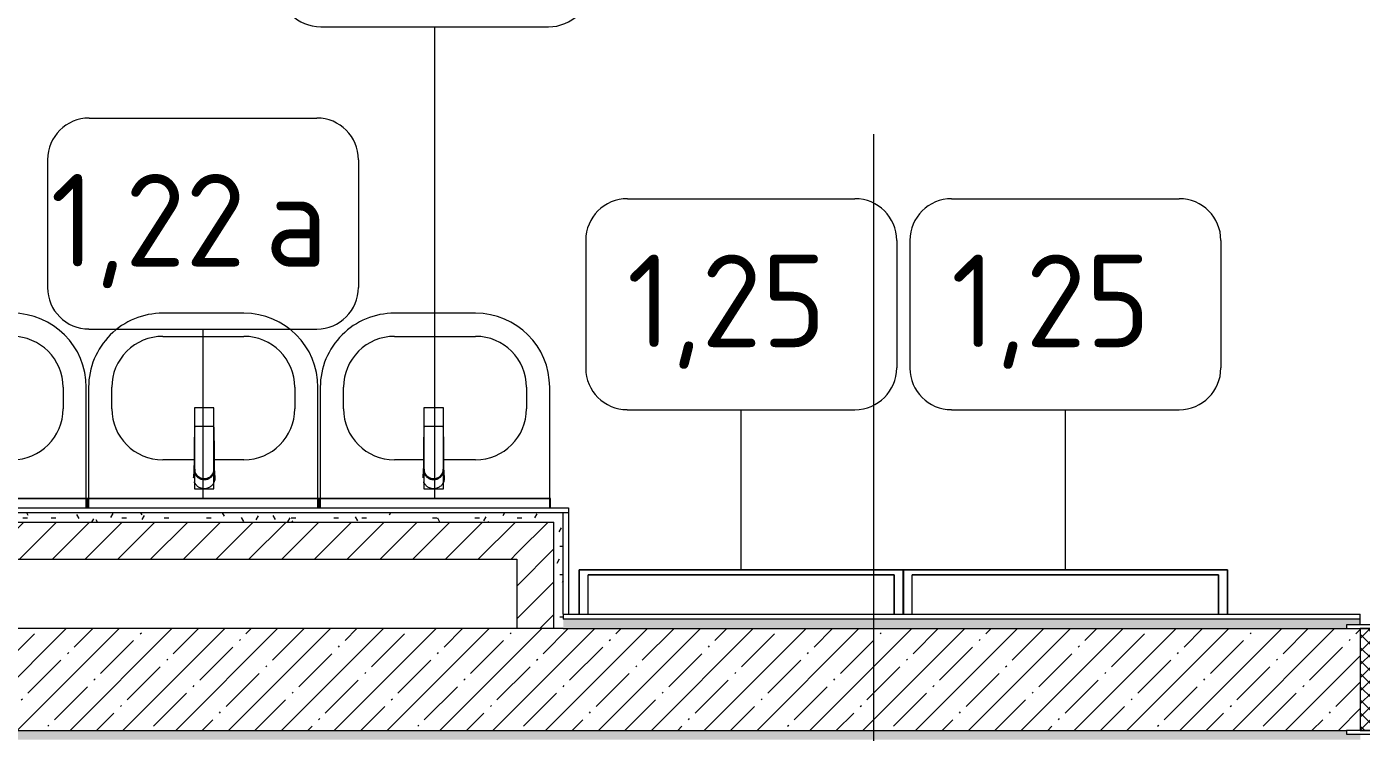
# Model space of a CAD drawing. Header units: millimetres. Extents: x 957 to 67880, y -2706 to 27400.
# Drawn here: x 39253 to 42133, y 5176 to 6700 of the extents above; entities that cross this region are included whole.
import ezdxf

# ---------------------------------------------------------------- set-up
doc = ezdxf.new("R2010")
doc.units = ezdxf.units.MM
doc.linetypes.add('Осевая', pattern=[3175, 635, -476.25, 1587.5, -476.25])
for name, color, linetype, lineweight in [('0-1', 7, 'Continuous', 9), ('A-DOOR', 7, 'Continuous', 9), ('A-DOOR-FRAM-2', 7, 'Continuous', 9), ('A-WALL', 7, 'Continuous', 9), ('I-FURN-IDEN', 7, 'Continuous', 9), ('I-WALL', 7, 'Continuous', 9), ('Оси-2', 7, 'Осевая', 9)]:
    doc.layers.add(name, color=color, linetype=linetype, lineweight=lineweight)
for name, color, linetype, lineweight, true_color in [('A-DOOR-1', 7, 'Continuous', 9, 0xc0c0c0), ('A-DOOR-FRAM-1', 7, 'Continuous', 9, 0xc0c0c0), ('A-WALL-1', 9, 'Continuous', 9, 0x808080), ('I-FURN-1', 9, 'Continuous', 9, 0x808080), ('P-SANR-FIXT-1', 9, 'Continuous', 13, 0x808080)]:
    doc.layers.add(name, color=color, linetype=linetype, lineweight=lineweight, true_color=true_color)
doc.styles.add('GOST Common_4', font='GOST_Common.ttf', dxfattribs={"height": 200})
pattern_1 = [(45, (-57529.54, 0), (-35.35534, 35.35534), [])]
pattern_2 = [(0, (-57529.542, 0), (121.92, 30.48), [10.058, -81.382, 10.058, -81.382, -487.68]), (0, (-57529.542, 0), (121.92, 30.48), [-182.88, 10.058, -172.822, 10.058, -81.382, -213.36]), (0, (-57529.542, 0), (121.92, 30.48), [-457.2, 10.058, -50.902, 10.058, -142.342]), (120, (-57483.822, 15.24), (-87.356454, 90.345817), [10.058, -81.382, 10.058, -81.382, -487.68]), (120, (-57483.822, 15.24), (-87.356454, 90.345817), [-182.88, 10.058, -172.822, 10.058, -81.382, -213.36]), (120, (-57483.822, 15.24), (-87.356454, 90.345817), [-457.2, 10.058, -50.902, 10.058, -142.342]), (240, (-57468.582, 76.2), (-34.563546, -120.825817), [10.058, -81.382, 10.058, -81.382, -487.68]), (240, (-57468.582, 76.2), (-34.563546, -120.825817), [-182.88, 10.058, -172.822, 10.058, -81.382, -213.36]), (240, (-57468.582, 76.2), (-34.563546, -120.825817), [-457.2, 10.058, -50.902, 10.058, -142.342])]

# ---------------------------------------------------------------- blocks, each defined once
blk = doc.blocks.new('110_Дверь_СКБ_1Ст_Внутренняя1 - Д-7а_л__950x2100h_Туалет-32220591-План расстановки мебели и оборудования 3 этажа в осях 23-33')
at = {"layer": 'A-DOOR'}
h = blk.add_hatch(dxfattribs=at)
h.set_pattern_fill('FP_12', color=256, style=0, pattern_type=2)
h.set_pattern_definition([(135, (1776.41, 174.685), (-14.14214, -14.14214), []), (225, (1776.41, 174.685), (14.14214, -14.14214), [])])
h.paths.add_polyline_path([(537.5, 110), (512.5, 110), (512.5, -110), (537.5, -110)])
at = {"layer": 'A-DOOR-FRAM-2'}
h = blk.add_hatch(dxfattribs=at)
h.set_pattern_fill('FP_13', color=256, style=0, pattern_type=2)
h.set_pattern_definition([(45, (-346.384, 174.685), (-14.1421, 14.1421), []), (135, (-346.384, 174.685), (-14.1421, -14.1421), [])])
h.paths.add_polyline_path([(-487.5, 110), (-512.5, 110), (-512.5, -110), (-487.5, -110), (-487.5, -108.6)])
at = {"layer": 'A-DOOR-1'}
for p, q in [((487.5, 1060), (447.5, 1060)), ((447.5, 1060), (447.5, 110)), ((487.5, 110), (487.5, 1060)), ((447.5, 110), (487.5, 110))]:
    blk.add_line(p, q, dxfattribs=at)
blk.add_arc((487.5, 110), 950, 90, 180, dxfattribs=at)
at = {"layer": 'A-DOOR-FRAM-1'}
for p, q in [((-472.5, 118), (-542.5, 118)), ((-542.5, 118), (-542.5, 110)), ((-472.5, 110), (-472.5, 118)), ((567.5, 118), (497.5, 118)), ((497.5, 118), (497.5, 110)), ((567.5, 110), (567.5, 118)), ((-542.5, 110), (-472.5, 110)), ((-487.5, 110), (-512.5, 110)), ((-512.5, 110), (-512.5, -110)), ((-462.5, 110), (-487.5, 110)), ((-487.5, 110), (-487.5, 30)), ((-487.5, -110), (-487.5, 110)), ((-472.5, 110), (-487.5, 110)), ((-487.5, 110), (-487.5, 109)), ((-487.5, 109), (-472.5, 109)), ((-472.5, 109), (-472.5, 110)), ((-462.5, 70), (-462.5, 110)), ((487.5, 110), (487.5, 70)), ((512.5, 110), (487.5, 110)), ((512.5, 110), (497.5, 110)), ((497.5, 110), (497.5, 109)), ((497.5, 110), (567.5, 110)), ((497.5, 109), (512.5, 109)), ((512.5, 30), (512.5, 110)), ((537.5, 110), (512.5, 110)), ((512.5, 110), (512.5, -110)), ((512.5, 109), (512.5, 110)), ((537.5, -110), (537.5, 110)), ((-452.5, 70), (-462.5, 70)), ((-452.5, 30), (-452.5, 70)), ((487.5, 70), (477.5, 70)), ((477.5, 70), (477.5, 30)), ((-487.5, 30), (-452.5, 30)), ((-472.5, 30), (-487.5, 30)), ((-487.5, 30), (-487.5, -110)), ((-472.5, -110), (-472.5, 30)), ((477.5, 30), (512.5, 30)), ((512.5, 30), (497.5, 30)), ((497.5, 30), (497.5, -110)), ((512.5, -110), (512.5, 30)), ((-472.5, -110), (-542.5, -110)), ((-542.5, -110), (-542.5, -118)), ((-512.5, -110), (-487.5, -110)), ((-487.5, -110), (-472.5, -110)), ((-472.5, -118), (-472.5, -110)), ((497.5, -110), (512.5, -110)), ((567.5, -110), (497.5, -110)), ((497.5, -110), (497.5, -118)), ((512.5, -110), (537.5, -110)), ((567.5, -118), (567.5, -110)), ((-542.5, -118), (-472.5, -118)), ((497.5, -118), (567.5, -118))]:
    blk.add_line(p, q, dxfattribs=at)
blk = doc.blocks.new('Вешалка - 1_25-V126-План расстановки мебели и оборудования 3 этажа в осях 23-33')
at = {"layer": 'I-FURN-1'}
for p, q in [((350, 55), (-350, 55)), ((-350, 55), (-350, -40.6)), ((-350, -40.6), (-350, 55)), ((-350, 55), (349.6, 55)), ((-330.4, -40.6), (-330.4, 44.4)), ((-330.4, -40.6), (-330.4, 44.4)), ((-330.4, 44.4), (330.2, 44.4)), ((330.2, 44.4), (-330.4, 44.4)), ((330.2, 44.4), (330.2, -40.6)), ((330.2, -40.6), (330.2, 44.4)), ((350, -40.6), (350, 55)), ((350, 55), (350, -40.6))]:
    blk.add_line(p, q, dxfattribs=at)
blk = doc.blocks.new('Вешалка - 1_25-V127-План расстановки мебели и оборудования 3 этажа в осях 23-33')
at = {"layer": 'I-FURN-1'}
for p, q in [((350, 55), (-350, 55)), ((-350, 55), (-350, -40.6)), ((-350, -40.6), (-350, 55)), ((-349.6, 55), (350, 55)), ((-330.4, -40.6), (-330.4, 44.4)), ((-330.4, -40.6), (-330.4, 44.4)), ((-330.4, 44.4), (330.2, 44.4)), ((330.2, 44.4), (-330.4, 44.4)), ((330.2, 44.4), (330.2, -40.6)), ((330.2, -40.6), (330.2, 44.4)), ((350, -40.6), (350, 55)), ((350, 55), (350, -40.6))]:
    blk.add_line(p, q, dxfattribs=at)
blk = doc.blocks.new('зеркало круглое500д - 1_22а зеркало круглое d500-V174-План расстановки мебели и оборудования 3 этажа в осях 23-33')
at = {"layer": 'I-FURN-1'}
for p, q in [((-250, 0), (-250, -20)), ((-250, -20), (250, -20)), ((250, -20), (-250, -20)), ((250, -20), (250, 0))]:
    blk.add_line(p, q, dxfattribs=at)
blk = doc.blocks.new('Раковина Roca Debba 50x42 - гибкая подводка_ 640х550х165 PN6_3_ ХВ_ГВ накидная гайка BP DN15_ К-гл_кон_ П DN 50-31401036-План расстановки мебели и оборудования 3 этажа в осях 23-33')
at = {"layer": 'P-SANR-FIXT-1'}
for p, q in [((-255, 0), (-255, -20)), ((240, -20), (240, 0)), ((-255, -20), (-255, -260)), ((240, -260), (240, -20)), ((-95, -103.6), (-25.6, -103.6)), ((16.4, -103.6), (80, -103.6)), ((-205, -260), (-205, -213.6)), ((190, -213.6), (190, -260)), ((80, -370), (-95, -370)), ((-95, -420), (80, -420))]:
    blk.add_line(p, q, dxfattribs=at)
for centre, radius, start, end in [((-95, -213.6), 110, 90, 180), ((80, -213.6), 110, 0, 90), ((-95, -260), 160, 180, 270), ((-95, -260), 110, 180, 270), ((80, -260), 160, 270, 0), ((80, -260), 110, 270, 0)]:
    blk.add_arc(centre, radius, start, end, dxfattribs=at)
blk = doc.blocks.new('Раковина Roca Debba 50x42 - гибкая подводка_ 640х550х165 PN6_3_ ХВ_ГВ накидная гайка BP DN15_ К-гл_кон_ П DN 50-V201-План расстановки мебели и оборудования 3 этажа в осях 23-33')
at = {"layer": 'P-SANR-FIXT-1'}
for p, q in [((-255, 0), (-255, -20)), ((240, -20), (240, 0)), ((-255, -20), (-255, -260)), ((240, -260), (240, -20)), ((-95, -103.6), (-30.6, -103.6)), ((11.4, -103.6), (80, -103.6)), ((-205, -260), (-205, -213.6)), ((190, -213.6), (190, -260)), ((80, -370), (-95, -370)), ((-95, -420), (80, -420))]:
    blk.add_line(p, q, dxfattribs=at)
for centre, radius, start, end in [((-95, -213.6), 110, 90, 180), ((80, -213.6), 110, 0, 90), ((-95, -260), 160, 180, 270), ((-95, -260), 110, 180, 270), ((80, -260), 160, 270, 0), ((80, -260), 110, 270, 0)]:
    blk.add_arc(centre, radius, start, end, dxfattribs=at)
blk = doc.blocks.new('Раковина Roca Debba 50x42 - гибкая подводка_ 640х550х165 PN6_3_ ХВ_ГВ накидная гайка BP DN15_ К-гл_кон_ П DN 50-V202-План расстановки мебели и оборудования 3 этажа в осях 23-33')
at = {"layer": 'P-SANR-FIXT-1'}
for p, q in [((-255, 0), (-255, -20)), ((240, -20), (240, 0)), ((-255, -20), (-255, -260)), ((240, -260), (240, -20)), ((-95, -103.6), (-21.6, -103.6)), ((20.4, -103.6), (80, -103.6)), ((-205, -260), (-205, -213.6)), ((190, -213.6), (190, -260)), ((80, -370), (-95, -370)), ((-95, -420), (80, -420))]:
    blk.add_line(p, q, dxfattribs=at)
for centre, radius, start, end in [((-95, -213.6), 110, 90, 180), ((80, -213.6), 110, 0, 90), ((-95, -260), 160, 180, 270), ((-95, -260), 110, 180, 270), ((80, -260), 160, 270, 0), ((80, -260), 110, 270, 0)]:
    blk.add_arc(centre, radius, start, end, dxfattribs=at)
blk = doc.blocks.new('смеситель для раковины - Default-V204-План расстановки мебели и оборудования 3 этажа в осях 23-33')
at = {"layer": '0-1'}
for p, q in [((21, 151.6), (-21, 151.6)), ((20.3, 111.8), (-20.3, 111.8)), ((-22.8, 2.9), (-21.7, 15.4)), ((-20.7, 17.2), (-20.7, 16.7)), ((-20.3, 19.4), (-20.3, 15.8)), ((20.3, 15.8), (20.3, 19.4)), ((20.8, 16.7), (20.8, 17.2))]:
    blk.add_line(p, q, dxfattribs=at)
at = {"layer": '0-1', "flags": 128}
for points in [[(-21, 151.3), (-21, 147.9), (-21, 145.7), (-21, 145.2), (-21, 144.9), (-21, 144.8), (-21, 144.7), (-21, 144.7)], [(21, 89.1), (21, 88.6), (21, 88.3), (21, 88.3)], [(21.7, 15.4), (22.3, 8.3), (22.8, 2.9)]]:
    blk.add_lwpolyline(points, dxfattribs=at)
at = {"layer": 'P-SANR-FIXT-1'}
for p, q in [((21, 151.6), (-21, 151.6)), ((-21, 151.6), (-21, -23)), ((21, -23), (21, 151.6)), ((-20.3, 111.8), (-20.3, 111.8)), ((-20.3, 111.8), (-20.3, 109.7)), ((20.3, 109.7), (20.3, 111.8)), ((20.3, 111.8), (20.3, 111.8)), ((-21, -23), (21, -23))]:
    blk.add_line(p, q, dxfattribs=at)
at = {"layer": 'P-SANR-FIXT-1', "flags": 128}
for points in [[(-21, 144), (-21, 91), (-21, 37.9)], [(21, 37.9), (21, 91), (21, 144)], [(-20.3, 19.4), (-20.3, 60.2), (-20.3, 109.7)], [(20.3, 109.7), (20.3, 60.2), (20.3, 19.4)], [(21, 17.1), (21, 22.3), (21, 27.5), (21, 32.7), (21, 37.9)], [(-20.3, 15.8), (-20.3, 17.1), (-20.3, 18.4)], [(20.3, 18.4), (20.3, 17.1), (20.3, 15.8)], [(21, 15.1), (21, 15.6), (21, 16.1), (21, 16.6), (21, 17.1)], [(22.9, -1.8), (22.4, 2.9), (22, 7.6), (21.5, 12.3), (21.1, 17.1)], [(21.1, 17.1), (21.5, 12.3), (22, 7.6), (22.4, 2.9), (22.9, -1.8)]]:
    blk.add_lwpolyline(points, dxfattribs=at)
at = {"layer": 'P-SANR-FIXT-1'}
for centre, major_axis, ratio, start_param, end_param in [((-9809.3, 72.1), (-9788.3, 0.5), 0.986286, 3.135948, 3.138103), ((0, 17.2), (20.8, 0), 0.98634, 3.060685, 3.141593), ((0, 17.2), (20.8, 0), 0.98634, 3.141593, 3.395551), ((0, 17.2), (20.8, 0), 0.98634, 3.707105, 3.769911), ((0, 17.2), (20.8, 0), 0.98634, 5.654867, 5.717635), ((0, 17.2), (-20.8, 0), 0.98634, 2.887544, 3.141593), ((0, 17.2), (20.8, 0), 0.98634, 0, 0.080911), ((0, 17.2), (20.8, 0), 0.98634, 4.154533, 5.270098)]:
    blk.add_ellipse(centre, major_axis=major_axis, ratio=ratio, start_param=start_param, end_param=end_param, dxfattribs=at)
for points, knots in [([(-21, 151.6), (-21, 151.7), (-21, 151.5), (-21, 150.5), (-21, 148.7), (-21, 146.9), (-21, 145.2), (-21, 144.4), (-21, 144)], [0.4444444, 0.4444444, 0.4444444, 0.4444444, 0.5555556, 0.6666667, 0.7777778, 0.8888889, 0.9444444, 1, 1, 1, 1]), ([(21, 144), (21, 144.4), (21, 145.2), (21, 146.9), (21, 148.7), (21, 150.5), (21, 151.5), (21, 151.7), (21, 151.6)], [0, 0, 0, 0, 0.0555556, 0.1111111, 0.2222222, 0.3333333, 0.4444444, 0.5555556, 0.5555556, 0.5555556, 0.5555556]), ([(-21.8, 13.9), (-21.8, 14.6), (-21.7, 16.1), (-21.6, 18.9), (-21.5, 22.1), (-21.5, 25.2), (-21.4, 27.9), (-21.4, 30), (-21.4, 31.8), (-21.3, 33.4), (-21.3, 34.5), (-21.3, 35.6), (-21.3, 37), (-21.3, 38.7), (-21.2, 41), (-21.2, 44.2), (-21.2, 48.8), (-21.1, 54.3), (-21.1, 59.3), (-21.1, 63.2), (-21.1, 66.1), (-21.1, 68.8), (-21.1, 72.5), (-21, 78.9), (-21, 84.5), (-21, 88.1)], [0, 0, 0, 0, 0.083333, 0.166667, 0.25, 0.333333, 0.375, 0.416667, 0.458333, 0.479167, 0.5, 0.520833, 0.541667, 0.583333, 0.625, 0.666667, 0.708333, 0.75, 0.791667, 0.8125, 0.833333, 0.854167, 0.875, 0.916667, 1, 1, 1, 1]), ([(21, 88.1), (21, 84.5), (21, 78.9), (21.1, 72.5), (21.1, 68.8), (21.1, 66.1), (21.1, 63.2), (21.1, 59.3), (21.2, 54.3), (21.2, 48.8), (21.2, 44.2), (21.3, 41), (21.3, 38.7), (21.3, 37), (21.3, 35.6), (21.3, 34.5), (21.3, 33.4), (21.4, 31.8), (21.4, 30), (21.4, 27.9), (21.5, 25.2), (21.5, 22.1), (21.6, 18.9), (21.7, 16.1), (21.8, 14.6), (21.8, 13.9)], [0, 0, 0, 0, 0.083333, 0.125, 0.145833, 0.166667, 0.1875, 0.208333, 0.25, 0.291667, 0.333333, 0.375, 0.416667, 0.458333, 0.479167, 0.5, 0.520833, 0.541667, 0.583333, 0.625, 0.666667, 0.75, 0.833333, 0.916667, 1, 1, 1, 1]), ([(-21.1, 17.1), (-21.2, 16.5), (-21.3, 15.4), (-21.5, 13.7), (-21.6, 11.8), (-21.9, 9.3), (-22.1, 7.6), (-22.4, 5.3), (-22.6, 3), (-22.8, 1.4), (-22.9, 0.3)], [0, 0, 0, 0, 0.1, 0.2, 0.3, 0.4, 0.6, 0.7, 0.8, 1, 1, 1, 1]), ([(-22.6, 3.6), (-22.6, 3.8), (-22.5, 4.4), (-22.4, 5.5), (-22.3, 6.9), (-22.2, 8.4), (-22, 10.9), (-21.9, 12.9), (-21.8, 13.9)], [0.3178487, 0.3178487, 0.3178487, 0.3178487, 0.375, 0.5, 0.625, 0.75, 0.875, 1, 1, 1, 1]), ([(21, 15.1), (20.9, 14), (20.5, 11.7), (19.3, 8.5), (17.6, 5.5), (14.8, 1.9), (11.1, -0.9), (6.8, -2.8), (3.4, -3.6), (0, -3.8), (-4.5, -3.5), (-10.1, -1.7), (-14.7, 1.9), (-17.6, 5.5), (-19.3, 8.4), (-20.5, 11.7), (-20.9, 13.9), (-21, 15)], [0, 0, 0, 0, 0.055556, 0.111111, 0.166667, 0.222222, 0.333333, 0.388889, 0.444444, 0.5, 0.555556, 0.666667, 0.777778, 0.833333, 0.888889, 0.944444, 1, 1, 1, 1]), ([(20.3, 19.4), (20.3, 18.2), (20.2, 15.9), (19.3, 12.3), (18, 9.6), (16.8, 7.5), (15.7, 6), (14.5, 4.7), (12.8, 3), (10.4, 1.2), (7.1, -0.4), (2.4, -1.7), (-2.5, -1.7), (-7.1, -0.4), (-10.9, 1.5), (-13.6, 3.7), (-15.4, 5.7), (-16.5, 7.1), (-17.7, 9), (-18.9, 11.5), (-20, 15), (-20.3, 17.7), (-20.3, 19.4)], [0, 0, 0, 0, 0.055556, 0.111111, 0.166667, 0.194444, 0.222222, 0.25, 0.277778, 0.333333, 0.388889, 0.444444, 0.555556, 0.611111, 0.666667, 0.75, 0.770833, 0.791667, 0.833333, 0.875, 0.916667, 1, 1, 1, 1]), ([(20.3, 15.8), (20.3, 13.7), (19.8, 10.7), (17.9, 6.9), (16.3, 4.7), (14.8, 3.1), (13, 1.5), (11.1, 0.2), (9, -0.8), (7.3, -1.5), (5.5, -2), (3.6, -2.4), (1.4, -2.7), (-0.9, -2.7), (-3.3, -2.5), (-5.5, -2), (-7.7, -1.3), (-9.8, -0.4), (-11.7, 0.6), (-13.5, 1.9), (-15.1, 3.4), (-16.9, 5.4), (-19.5, 9.5), (-20.3, 13.2), (-20.3, 15.8)], [0, 0, 0, 0, 0.111111, 0.166667, 0.222222, 0.25, 0.277778, 0.333333, 0.361111, 0.388889, 0.416667, 0.444444, 0.479167, 0.513889, 0.548611, 0.583333, 0.618056, 0.652778, 0.6875, 0.722222, 0.756944, 0.791667, 0.861111, 1, 1, 1, 1]), ([(21.1, 19.2), (21.3, 18.6), (21.7, 16.8), (21.8, 15.1), (21.8, 13.9)], [0.8206896, 0.8206896, 0.8206896, 0.8206896, 0.8888889, 1, 1, 1, 1]), ([(21.1, 17.1), (21.1, 16.7), (21.2, 16), (21.3, 15), (21.4, 13.9), (21.6, 12.5), (21.8, 10.8), (22, 8.7), (22.2, 6.9), (22.4, 5.5), (22.5, 4.5), (22.6, 3.4), (22.7, 2.4), (22.8, 1.5), (22.9, 0.8), (22.9, 0.4), (22.9, 0.3)], [0, 0, 0, 0, 0.0625, 0.125, 0.1875, 0.25, 0.375, 0.5, 0.625, 0.6875, 0.75, 0.8125, 0.875, 0.9375, 0.96875, 1, 1, 1, 1]), ([(21.8, 13.9), (21.8, 13.3), (21.9, 11.9), (22, 10), (22.2, 8.4), (22.2, 7.3), (22.3, 6.4), (22.4, 5.2), (22.6, 3.7), (22.8, 2), (22.9, 0.8), (22.9, 0.3)], [0, 0, 0, 0, 0.083333, 0.166667, 0.25, 0.333333, 0.416667, 0.5, 0.666667, 0.833333, 1, 1, 1, 1]), ([(22.1, 7), (22.2, 6.5), (22.8, 4.3), (23, 2), (22.9, 0.3)], [0.8, 0.8, 0.8, 0.8, 0.85, 1, 1, 1, 1]), ([(22.9, -1.8), (22.6, -4.5), (21.7, -8.2), (19.1, -12.8), (16.7, -15.9), (13.7, -18.5), (10.4, -20.6), (6.8, -22.1), (3.4, -22.8), (0.5, -23), (-2.9, -22.9), (-6.8, -22.1), (-10.7, -20.5), (-13.4, -18.7), (-15.3, -17.2), (-17, -15.4), (-19, -12.9), (-20.6, -10.1), (-21.5, -8), (-21.7, -7.4)], [0, 0, 0, 0, 0.1111111, 0.1666667, 0.2222222, 0.2777778, 0.3333333, 0.3888889, 0.4444444, 0.4791667, 0.5138889, 0.5833333, 0.6527778, 0.6875, 0.7222222, 0.7569444, 0.7916667, 0.8611111, 0.8888889, 0.8888889, 0.8888889, 0.8888889])]:
    blk.add_open_spline(points, degree=3, knots=knots, dxfattribs=at)
for points in [[(21, 37.9), (21, 36.1), (21, 32.7), (21.1, 27.5), (21.1, 22.3), (21.1, 18.8), (21.1, 17.1)], [(-22.9, 0.3), (-23, 2.1), (-22.8, 3.8), (-22.4, 5.5)], [(-21.8, 13.9), (-21.8, 15.7), (-21.5, 17.5), (-21.1, 19.2)], [(-21.1, 17.1), (-21.1, 16.7), (-21.1, 16), (-21, 15.3), (-21, 15)], [(21.1, 17.1), (21.1, 16.7), (21.1, 16.1), (21, 15.4), (21, 15.1)], [(22.9, 0.3), (22.8, 1.7), (22.5, 4.5), (22, 8.7), (21.5, 12.9), (21.2, 15.7), (21.1, 17.1)], [(22.9, 0.3), (22.9, -0.1), (22.9, -0.4), (22.9, -0.8)]]:
    blk.add_open_spline(points, degree=3, dxfattribs=at)
blk = doc.blocks.new('смеситель для раковины - Default-V205-План расстановки мебели и оборудования 3 этажа в осях 23-33')
at = {"layer": '0-1'}
for p, q in [((21, 151.6), (-21, 151.6)), ((20.3, 111.8), (-20.3, 111.8)), ((-22.8, 2.9), (-21.7, 15.4)), ((-20.7, 17.2), (-20.7, 16.7)), ((-20.3, 19.4), (-20.3, 15.8)), ((20.3, 15.8), (20.3, 19.4)), ((20.8, 16.7), (20.8, 17.2))]:
    blk.add_line(p, q, dxfattribs=at)
at = {"layer": '0-1', "flags": 128}
for points in [[(-21, 151.3), (-21, 147.9), (-21, 145.7), (-21, 145.2), (-21, 144.9), (-21, 144.8), (-21, 144.7), (-21, 144.7)], [(21, 89.1), (21, 88.6), (21, 88.3), (21, 88.3)], [(21.7, 15.4), (22.3, 8.3), (22.8, 2.9)]]:
    blk.add_lwpolyline(points, dxfattribs=at)
at = {"layer": 'P-SANR-FIXT-1'}
for p, q in [((21, 151.6), (-21, 151.6)), ((-21, 151.6), (-21, -23)), ((21, -23), (21, 151.6)), ((-20.3, 111.8), (-20.3, 111.8)), ((-20.3, 111.8), (-20.3, 109.7)), ((20.3, 109.7), (20.3, 111.8)), ((20.3, 111.8), (20.3, 111.8)), ((-21, -23), (21, -23))]:
    blk.add_line(p, q, dxfattribs=at)
at = {"layer": 'P-SANR-FIXT-1', "flags": 128}
for points in [[(-21, 144), (-21, 91), (-21, 37.9)], [(21, 37.9), (21, 91), (21, 144)], [(-20.3, 19.4), (-20.3, 60.2), (-20.3, 109.7)], [(20.3, 109.7), (20.3, 60.2), (20.3, 19.4)], [(21, 17.1), (21, 22.3), (21, 27.5), (21, 32.7), (21, 37.9)], [(-20.3, 15.8), (-20.3, 17.1), (-20.3, 18.4)], [(20.3, 18.4), (20.3, 17.1), (20.3, 15.8)], [(21, 15.1), (21, 15.6), (21, 16.1), (21, 16.6), (21, 17.1)], [(22.9, -1.8), (22.4, 2.9), (22, 7.6), (21.5, 12.3), (21.1, 17.1)], [(21.1, 17.1), (21.5, 12.3), (22, 7.6), (22.4, 2.9), (22.9, -1.8)]]:
    blk.add_lwpolyline(points, dxfattribs=at)
at = {"layer": 'P-SANR-FIXT-1'}
for centre, major_axis, ratio, start_param, end_param in [((-9809.3, 72.1), (-9788.3, 0.5), 0.986286, 3.135948, 3.138103), ((0, 17.2), (20.8, 0), 0.98634, 3.060685, 3.141593), ((0, 17.2), (20.8, 0), 0.98634, 3.141593, 3.395551), ((0, 17.2), (20.8, 0), 0.98634, 3.707105, 3.769911), ((0, 17.2), (20.8, 0), 0.98634, 5.654867, 5.717635), ((0, 17.2), (-20.8, 0), 0.98634, 2.887544, 3.141593), ((0, 17.2), (20.8, 0), 0.98634, 0, 0.080911), ((0, 17.2), (20.8, 0), 0.98634, 4.154533, 5.270098)]:
    blk.add_ellipse(centre, major_axis=major_axis, ratio=ratio, start_param=start_param, end_param=end_param, dxfattribs=at)
for points, knots in [([(-21, 151.6), (-21, 151.7), (-21, 151.5), (-21, 150.5), (-21, 148.7), (-21, 146.9), (-21, 145.2), (-21, 144.4), (-21, 144)], [0.4444444, 0.4444444, 0.4444444, 0.4444444, 0.5555556, 0.6666667, 0.7777778, 0.8888889, 0.9444444, 1, 1, 1, 1]), ([(21, 144), (21, 144.4), (21, 145.2), (21, 146.9), (21, 148.7), (21, 150.5), (21, 151.5), (21, 151.7), (21, 151.6)], [0, 0, 0, 0, 0.0555556, 0.1111111, 0.2222222, 0.3333333, 0.4444444, 0.5555556, 0.5555556, 0.5555556, 0.5555556]), ([(-21.8, 13.9), (-21.8, 14.6), (-21.7, 16.1), (-21.6, 18.9), (-21.5, 22.1), (-21.5, 25.2), (-21.4, 27.9), (-21.4, 30), (-21.4, 31.8), (-21.3, 33.4), (-21.3, 34.5), (-21.3, 35.6), (-21.3, 37), (-21.3, 38.7), (-21.2, 41), (-21.2, 44.2), (-21.2, 48.8), (-21.1, 54.3), (-21.1, 59.3), (-21.1, 63.2), (-21.1, 66.1), (-21.1, 68.8), (-21.1, 72.5), (-21, 78.9), (-21, 84.5), (-21, 88.1)], [0, 0, 0, 0, 0.083333, 0.166667, 0.25, 0.333333, 0.375, 0.416667, 0.458333, 0.479167, 0.5, 0.520833, 0.541667, 0.583333, 0.625, 0.666667, 0.708333, 0.75, 0.791667, 0.8125, 0.833333, 0.854167, 0.875, 0.916667, 1, 1, 1, 1]), ([(21, 88.1), (21, 84.5), (21, 78.9), (21.1, 72.5), (21.1, 68.8), (21.1, 66.1), (21.1, 63.2), (21.1, 59.3), (21.2, 54.3), (21.2, 48.8), (21.2, 44.2), (21.3, 41), (21.3, 38.7), (21.3, 37), (21.3, 35.6), (21.3, 34.5), (21.3, 33.4), (21.4, 31.8), (21.4, 30), (21.4, 27.9), (21.5, 25.2), (21.5, 22.1), (21.6, 18.9), (21.7, 16.1), (21.8, 14.6), (21.8, 13.9)], [0, 0, 0, 0, 0.083333, 0.125, 0.145833, 0.166667, 0.1875, 0.208333, 0.25, 0.291667, 0.333333, 0.375, 0.416667, 0.458333, 0.479167, 0.5, 0.520833, 0.541667, 0.583333, 0.625, 0.666667, 0.75, 0.833333, 0.916667, 1, 1, 1, 1]), ([(-21.1, 17.1), (-21.2, 16.5), (-21.3, 15.4), (-21.5, 13.7), (-21.6, 11.8), (-21.9, 9.3), (-22.1, 7.6), (-22.4, 5.3), (-22.6, 3), (-22.8, 1.4), (-22.9, 0.3)], [0, 0, 0, 0, 0.1, 0.2, 0.3, 0.4, 0.6, 0.7, 0.8, 1, 1, 1, 1]), ([(-22.6, 3.6), (-22.6, 3.8), (-22.5, 4.4), (-22.4, 5.5), (-22.3, 6.9), (-22.2, 8.4), (-22, 10.9), (-21.9, 12.9), (-21.8, 13.9)], [0.3178487, 0.3178487, 0.3178487, 0.3178487, 0.375, 0.5, 0.625, 0.75, 0.875, 1, 1, 1, 1]), ([(21, 15.1), (20.9, 14), (20.5, 11.7), (19.3, 8.5), (17.6, 5.5), (14.8, 1.9), (11.1, -0.9), (6.8, -2.8), (3.4, -3.6), (0, -3.8), (-4.5, -3.5), (-10.1, -1.7), (-14.7, 1.9), (-17.6, 5.5), (-19.3, 8.4), (-20.5, 11.7), (-20.9, 13.9), (-21, 15)], [0, 0, 0, 0, 0.055556, 0.111111, 0.166667, 0.222222, 0.333333, 0.388889, 0.444444, 0.5, 0.555556, 0.666667, 0.777778, 0.833333, 0.888889, 0.944444, 1, 1, 1, 1]), ([(20.3, 19.4), (20.3, 18.2), (20.2, 15.9), (19.3, 12.3), (18, 9.6), (16.8, 7.5), (15.7, 6), (14.5, 4.7), (12.8, 3), (10.4, 1.2), (7.1, -0.4), (2.4, -1.7), (-2.5, -1.7), (-7.1, -0.4), (-10.9, 1.5), (-13.6, 3.7), (-15.4, 5.7), (-16.5, 7.1), (-17.7, 9), (-18.9, 11.5), (-20, 15), (-20.3, 17.7), (-20.3, 19.4)], [0, 0, 0, 0, 0.055556, 0.111111, 0.166667, 0.194444, 0.222222, 0.25, 0.277778, 0.333333, 0.388889, 0.444444, 0.555556, 0.611111, 0.666667, 0.75, 0.770833, 0.791667, 0.833333, 0.875, 0.916667, 1, 1, 1, 1]), ([(20.3, 15.8), (20.3, 13.7), (19.8, 10.7), (17.9, 6.9), (16.3, 4.7), (14.8, 3.1), (13, 1.5), (11.1, 0.2), (9, -0.8), (7.3, -1.5), (5.5, -2), (3.6, -2.4), (1.4, -2.7), (-0.9, -2.7), (-3.3, -2.5), (-5.5, -2), (-7.7, -1.3), (-9.8, -0.4), (-11.7, 0.6), (-13.5, 1.9), (-15.1, 3.4), (-16.9, 5.4), (-19.5, 9.5), (-20.3, 13.2), (-20.3, 15.8)], [0, 0, 0, 0, 0.111111, 0.166667, 0.222222, 0.25, 0.277778, 0.333333, 0.361111, 0.388889, 0.416667, 0.444444, 0.479167, 0.513889, 0.548611, 0.583333, 0.618056, 0.652778, 0.6875, 0.722222, 0.756944, 0.791667, 0.861111, 1, 1, 1, 1]), ([(21.1, 19.2), (21.3, 18.6), (21.7, 16.8), (21.8, 15.1), (21.8, 13.9)], [0.8206896, 0.8206896, 0.8206896, 0.8206896, 0.8888889, 1, 1, 1, 1]), ([(21.1, 17.1), (21.1, 16.7), (21.2, 16), (21.3, 15), (21.4, 13.9), (21.6, 12.5), (21.8, 10.8), (22, 8.7), (22.2, 6.9), (22.4, 5.5), (22.5, 4.5), (22.6, 3.4), (22.7, 2.4), (22.8, 1.5), (22.9, 0.8), (22.9, 0.4), (22.9, 0.3)], [0, 0, 0, 0, 0.0625, 0.125, 0.1875, 0.25, 0.375, 0.5, 0.625, 0.6875, 0.75, 0.8125, 0.875, 0.9375, 0.96875, 1, 1, 1, 1]), ([(21.8, 13.9), (21.8, 13.3), (21.9, 11.9), (22, 10), (22.2, 8.4), (22.2, 7.3), (22.3, 6.4), (22.4, 5.2), (22.6, 3.7), (22.8, 2), (22.9, 0.8), (22.9, 0.3)], [0, 0, 0, 0, 0.083333, 0.166667, 0.25, 0.333333, 0.416667, 0.5, 0.666667, 0.833333, 1, 1, 1, 1]), ([(22.1, 7), (22.2, 6.5), (22.8, 4.3), (23, 2), (22.9, 0.3)], [0.8, 0.8, 0.8, 0.8, 0.85, 1, 1, 1, 1]), ([(22.9, -1.8), (22.6, -4.5), (21.7, -8.2), (19.1, -12.8), (16.7, -15.9), (13.7, -18.5), (10.4, -20.6), (6.8, -22.1), (3.4, -22.8), (0.5, -23), (-2.9, -22.9), (-6.8, -22.1), (-10.7, -20.5), (-13.4, -18.7), (-15.3, -17.2), (-17, -15.4), (-19, -12.9), (-20.6, -10.1), (-21.5, -8), (-21.7, -7.4)], [0, 0, 0, 0, 0.1111111, 0.1666667, 0.2222222, 0.2777778, 0.3333333, 0.3888889, 0.4444444, 0.4791667, 0.5138889, 0.5833333, 0.6527778, 0.6875, 0.7222222, 0.7569444, 0.7916667, 0.8611111, 0.8888889, 0.8888889, 0.8888889, 0.8888889])]:
    blk.add_open_spline(points, degree=3, knots=knots, dxfattribs=at)
for points in [[(21, 37.9), (21, 36.1), (21, 32.7), (21.1, 27.5), (21.1, 22.3), (21.1, 18.8), (21.1, 17.1)], [(-22.9, 0.3), (-23, 2.1), (-22.8, 3.8), (-22.4, 5.5)], [(-21.8, 13.9), (-21.8, 15.7), (-21.5, 17.5), (-21.1, 19.2)], [(-21.1, 17.1), (-21.1, 16.7), (-21.1, 16), (-21, 15.3), (-21, 15)], [(21.1, 17.1), (21.1, 16.7), (21.1, 16.1), (21, 15.4), (21, 15.1)], [(22.9, 0.3), (22.8, 1.7), (22.5, 4.5), (22, 8.7), (21.5, 12.9), (21.2, 15.7), (21.1, 17.1)], [(22.9, 0.3), (22.9, -0.1), (22.9, -0.4), (22.9, -0.8)]]:
    blk.add_open_spline(points, degree=3, dxfattribs=at)
blk = doc.blocks.new('Марка_Мебель - В прямоуг_Balcon_Марка-25523697-План расстановки мебели и оборудования 3 этажа в осях 23-33')
at = {"layer": 'I-FURN-IDEN'}
for p, q in [((-2.455, 2.278), (2.455, 2.278)), ((-3.355, 1.378), (-3.355, -1.384)), ((3.355, 1.378), (3.355, -1.378)), ((-2.461, -2.278), (2.455, -2.278))]:
    blk.add_line(p, q, dxfattribs=at)
for centre, radius, start, end in [((-2.455, 1.378), 0.9, 90, 180), ((2.455, 1.378), 0.9, 0, 90), ((-2.461, -1.384), 0.893, 180, 270), ((2.455, -1.378), 0.9, 270, 0)]:
    blk.add_arc(centre, radius, start, end, dxfattribs=at)

msp = doc.modelspace()

# ---------------------------------------------------------------- hatches: boundary and pattern name
at = {"layer": 'I-WALL'}
h = msp.add_hatch(dxfattribs=at)
h.set_pattern_fill('FP_35', color=256, style=0, pattern_type=2)
h.set_pattern_definition(pattern_2)
h.paths.add_polyline_path([(40360.6, 5630), (40410.5, 5630), (40410.5, 5650), (37830.5, 5650), (37830.5, 5630), (40310.5, 5630)])
h = msp.add_hatch(dxfattribs=at)
h.set_pattern_fill('FP_5', color=256, style=0, pattern_type=2)
h.set_pattern_definition(pattern_1)
h.paths.add_polyline_path([(40201.5, 5550), (40310.5, 5550), (40310.5, 5630), (37810.5, 5630), (37810.5, 5550), (40042.4, 5550)])
h = msp.add_hatch(dxfattribs=at)
h.set_pattern_fill('FP_5', color=256, style=0, pattern_type=2)
h.set_pattern_definition(pattern_1)
h.paths.add_polyline_path([(40360.6, 5400), (40390.5, 5400), (40390.5, 5630), (40310.5, 5630), (40310.5, 5400)])
h = msp.add_hatch(dxfattribs=at)
h.set_pattern_fill('FP_35', color=256, style=0, pattern_type=2)
h.set_pattern_definition(pattern_2)
h.paths.add_polyline_path([(40410.5, 5400), (40410.5, 5630), (40390.5, 5630), (40390.5, 5400)])
h = msp.add_hatch(dxfattribs=at)
h.set_pattern_fill('FP_35', color=256, style=0, pattern_type=2)
h.set_pattern_definition(pattern_2)
h.paths.add_polyline_path([(43550.5, 5400), (43550.5, 5420), (43180.5, 5420), (43180.5, 5408), (43210.5, 5408), (43210.5, 5400), (43542.1, 5400)])
h.paths.add_polyline_path([(40444.5, 5400), (42100.5, 5400.3), (42100.5, 5408), (42130.5, 5408), (42130.5, 5420), (40410.5, 5420), (40410.5, 5400)])
h = msp.add_hatch(dxfattribs=at)
h.set_pattern_fill('FP_4', color=256, style=0, pattern_type=2)
h.set_pattern_definition([(45, (-57529.54, 0), (-57.024626, 57.024626), []), (45, (-57472.52, 0), (-57.024626, 57.024626), [100.806, -20.161, 3.353, -16.808])])
h.paths.add_polyline_path([(44000.5, 5180), (44080.5, 5180), (44080.5, 5400), (43180.5, 5400), (43180.5, 5180), (43647, 5180)])
h.paths.add_polyline_path([(39724.3, 5180), (42130.5, 5180), (42130.5, 5400), (36680.5, 5400), (36680.5, 5180), (39088, 5180)])
h = msp.add_hatch(dxfattribs=at)
h.set_pattern_fill('FP_35', color=256, style=0, pattern_type=2)
h.set_pattern_definition(pattern_2)
h.paths.add_polyline_path([(44027, 5160), (44080.5, 5160), (44040.5, 5180), (43210.5, 5180), (43210.5, 5172), (43180.5, 5172), (43180.5, 5160), (44000.5, 5160)])
h.paths.add_polyline_path([(37533.2, 5160), (42130.5, 5160), (42130.5, 5172), (42100.5, 5172), (42100.5, 5180), (36660.5, 5180), (36660.5, 5160), (37179.1, 5160)])

# ---------------------------------------------------------------- linework, layer by layer
at = {"layer": 'A-WALL'}
for p, q in [((37810.5, 5630), (40390.5, 5630)), ((40410.5, 5400), (42100.5, 5400)), ((36680.5, 5180), (42100.5, 5180))]:
    msp.add_line(p, q, dxfattribs=at)
at = {"layer": 'A-WALL-1'}
for p, q in [((40410.5, 5431), (40410.5, 5650)), ((40390.5, 5400), (40390.5, 5630)), ((37810.5, 5550), (40310.5, 5550)), ((40310.5, 5550), (40310.5, 5400)), ((42130.5, 5420), (40410.5, 5420)), ((42130.5, 5408), (42130.5, 5420)), ((40410.5, 5400), (36680.5, 5400))]:
    msp.add_line(p, q, dxfattribs=at)
at = {"layer": 'I-FURN-IDEN'}
for p, q in [((40133.1, 5681), (40133.1, 6699.4)), ((39633.1, 5681), (39633.1, 6046.8)), ((40794.5, 5526.6), (40794.5, 5872.8)), ((41494.1, 5526.6), (41494.1, 5872.8))]:
    msp.add_line(p, q, dxfattribs=at)
at = {"layer": 'I-WALL'}
for p, q in [((37841.5, 5661), (40421.5, 5661)), ((40421.5, 5650), (37841.5, 5650)), ((40421.5, 5661), (40421.5, 5431)), ((40410.5, 5431), (42130.5, 5431)), ((40410.5, 5431), (40410.5, 5420)), ((42130.5, 5420), (42130.5, 5431))]:
    msp.add_line(p, q, dxfattribs=at)
at = {"layer": 'Оси-2'}
msp.add_line((41080.5, 593.7), (41080.5, 19191.6), dxfattribs=at)

# ---------------------------------------------------------------- block references
at = {"layer": 'A-DOOR-1', "rotation": 180}
msp.add_blockref('110_Дверь_СКБ_1Ст_Внутренняя1 - Д-7а_л__950x2100h_Туалет-32220591-План расстановки мебели и оборудования 3 этажа в осях 23-33', (42668, 5290), dxfattribs=at)
at = {"layer": 'I-FURN-1', "rotation": 180}
for p in [(39133.1, 5661), (39633.1, 5661), (40133.1, 5661)]:
    msp.add_blockref('зеркало круглое500д - 1_22а зеркало круглое d500-V174-План расстановки мебели и оборудования 3 этажа в осях 23-33', p, dxfattribs=at)
at = {"layer": 'I-FURN-1'}
for name, p in [('Вешалка - 1_25-V126-План расстановки мебели и оборудования 3 этажа в осях 23-33', (40794.5, 5471.6)), ('Вешалка - 1_25-V127-План расстановки мебели и оборудования 3 этажа в осях 23-33', (41494.1, 5471.6))]:
    msp.add_blockref(name, p, dxfattribs=at)
at = {"layer": 'I-FURN-IDEN', "xscale": 99.99999999999993, "yscale": 99.99999999999993, "zscale": 99.99999999999993}
for p in [(40133.1, 6927.1), (39633.1, 6274.6), (40794.5, 6100.5), (41494.1, 6100.5)]:
    msp.add_blockref('Марка_Мебель - В прямоуг_Balcon_Марка-25523697-План расстановки мебели и оборудования 3 этажа в осях 23-33', p, dxfattribs=at)
at = {"layer": 'P-SANR-FIXT-1', "rotation": 180}
for name, p in [('Раковина Roca Debba 50x42 - гибкая подводка_ 640х550х165 PN6_3_ ХВ_ГВ накидная гайка BP DN15_ К-гл_кон_ П DN 50-V202-План расстановки мебели и оборудования 3 этажа в осях 23-33', (39126.2, 5661)), ('Раковина Roca Debba 50x42 - гибкая подводка_ 640х550х165 PN6_3_ ХВ_ГВ накидная гайка BP DN15_ К-гл_кон_ П DN 50-V201-План расстановки мебели и оборудования 3 этажа в осях 23-33', (39626.2, 5661)), ('Раковина Roca Debba 50x42 - гибкая подводка_ 640х550х165 PN6_3_ ХВ_ГВ накидная гайка BP DN15_ К-гл_кон_ П DN 50-31401036-План расстановки мебели и оборудования 3 этажа в осях 23-33', (40126.2, 5661))]:
    msp.add_blockref(name, p, dxfattribs=at)
at = {"layer": 'P-SANR-FIXT-1'}
for name, p in [('смеситель для раковины - Default-V205-План расстановки мебели и оборудования 3 этажа в осях 23-33', (39635.8, 5724.9)), ('смеситель для раковины - Default-V204-План расстановки мебели и оборудования 3 этажа в осях 23-33', (40130.8, 5724.9))]:
    msp.add_blockref(name, p, dxfattribs=at)

# ---------------------------------------------------------------- texts
at = {"layer": 'I-FURN-IDEN', "char_height": 200, "attachment_point": 1, "style": 'GOST Common_4'}
for s, insert, width in [('1,22', (39304.1, 6381.6), 561.181), ('\\fGOST Common|b0|i0|c204|p34|;а', (39767.1, 6381.6), 200.422), ('1,25', (40548, 6207.6), 561.181), ('1,25', (41247.6, 6207.6), 561.181)]:
    msp.add_mtext(s, dxfattribs=dict(at, insert=insert, width=width))

doc.saveas('drawing.dxf')
